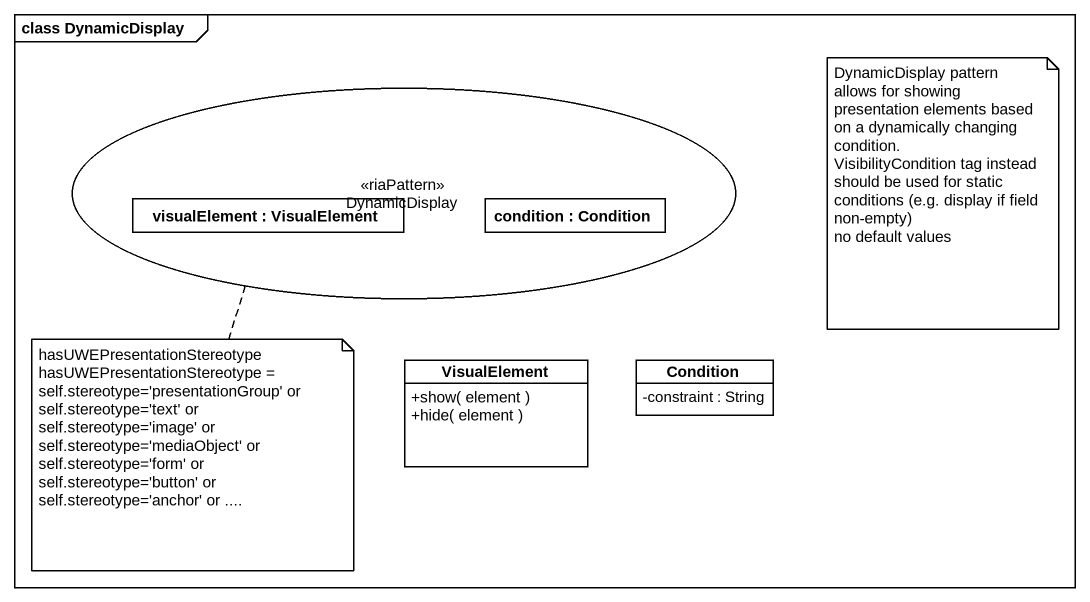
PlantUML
@startuml
mainframe class DynamicDisplay
allowmixing
hide circle
hide empty members
skinparam classAttributeIconSize 0
usecase DynamicDisplay <<riaPattern>>
rectangle "visualElement : VisualElement" as visualElement
rectangle "condition : Condition" as condition
class VisualElement {
  +show( element )
  +hide( element )
}
class Condition {
  -constraint : String
}
visualElement -right- condition
note as N1
  DynamicDisplay pattern allows for showing presentation elements based on a dynamically changing condition.
  VisibilityCondition tag instead should be used for static conditions (e.g. display if field non-empty)
  no default values
end note
note bottom of visualElement
  hasUWEPresentationStereotype
  hasUWEPresentationStereotype = self.stereotype='presentationGroup' or self.stereotype='text' or self.stereotype='image' or self.stereotype='mediaObject' or self.stereotype='form' or self.stereotype='button' or self.stereotype='anchor' or ....
end note
@enduml
